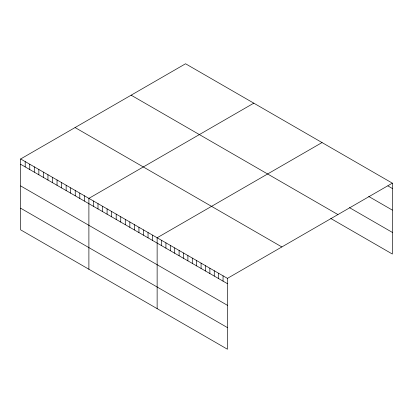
<?xml version="1.0" encoding="UTF-8"?>
<svg xmlns="http://www.w3.org/2000/svg" width="413" height="413" viewBox="0 0 413 413"><rect width="100%" height="100%" fill="white"/><g stroke="black" fill="none" stroke-linecap="round" stroke-linejoin="round"><path stroke-width="0.62" d="M20.65 158.969L227.444 278.362L227.444 349.233L20.65 229.845L20.65 158.969L185.556 63.767L392.35 183.155L392.35 254.031L330.828 218.508M253.794 103.162L88.893 198.369L88.893 269.24M322.037 142.562L157.136 237.769L157.136 308.64M227.444 278.362L392.35 183.155M387.957 185.938L392.35 188.478M368.732 196.469L392.35 210.109M349.506 207.662L392.35 232.395M131.133 95.181L337.932 214.574M75.068 127.555L281.867 246.948M20.65 164.286L227.444 283.679M20.65 185.922L227.444 305.315M20.65 208.209L227.444 327.602M223.051 275.827L223.051 281.145M218.658 273.287L218.658 278.61M214.264 270.752L214.264 276.07M209.871 268.218L209.871 273.535M205.473 265.678L205.473 270.995M201.079 263.143L201.079 268.46M196.686 260.603L196.686 265.92M192.293 258.068L192.293 263.386M187.894 255.528L187.894 260.846M183.501 252.993L183.501 258.311M179.108 250.454L179.108 255.776M174.714 247.919L174.714 253.236M170.321 245.384L170.321 250.701M165.923 242.844L165.923 248.161M161.529 240.309L161.529 245.627M152.588 235.142L152.588 240.459M148.035 232.519L148.035 237.836M143.487 229.891L143.487 235.209M138.938 227.264L138.938 232.581M134.39 224.636L134.39 229.953M129.837 222.008L129.837 227.331M125.289 219.386L125.289 224.703M120.741 216.758L120.741 222.075M116.192 214.13L116.192 219.448M111.639 211.502L111.639 216.82M107.091 208.875L107.091 214.197M102.543 206.252L102.543 211.57M97.995 203.624L97.995 208.942M93.441 200.997L93.441 206.314M84.345 195.741L84.345 201.064M79.792 193.119L79.792 198.436M75.243 190.491L75.243 195.808M70.695 187.863L70.695 193.181M66.147 185.236L66.147 190.553M61.594 182.608L61.594 187.93M57.046 179.985L57.046 185.303M52.497 177.358L52.497 182.675M47.949 174.73L47.949 180.047M43.396 172.102L43.396 177.42M38.848 169.48L38.848 174.797M34.3 166.852L34.3 172.169M29.751 164.224L29.751 169.542M25.198 161.597L25.198 166.914"/></g></svg>
